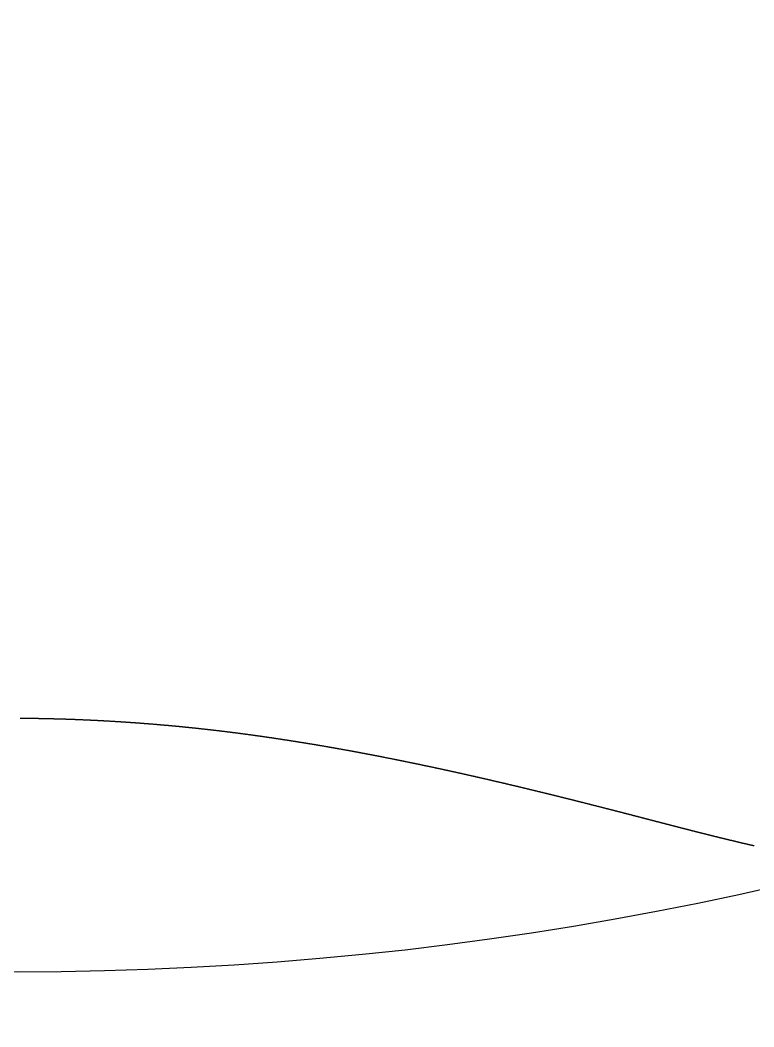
# Model space of a CAD drawing. Header units: millimetres. Extents: x 88 to 97873, y 32 to 55088.
# Drawn here: x 48504.722 to 48507.203, y 5102.381 to 5105.785 of the extents above; entities that cross this region are included whole.
import ezdxf

# ---------------------------------------------------------------- set-up
doc = ezdxf.new("R2010")
doc.units = ezdxf.units.MM
doc.header["$LTSCALE"] = 0.3

msp = doc.modelspace()

# ---------------------------------------------------------------- linework, layer by layer
msp.add_lwpolyline([(48504.722, 5103.4252), (48504.7234, 5103.4252), (48504.7248, 5103.4252), (48504.7262, 5103.4252), (48504.7277, 5103.4252), (48504.7291, 5103.4252), (48504.7305, 5103.4251), (48504.7319, 5103.4251), (48504.7333, 5103.4251), (48504.7347, 5103.4251), (48504.7361, 5103.4251), (48504.7375, 5103.4251), (48504.7389, 5103.4251), (48504.7403, 5103.4251), (48504.7417, 5103.425), (48504.7432, 5103.425), (48504.7446, 5103.425), (48504.746, 5103.425), (48504.7474, 5103.425), (48504.7488, 5103.425), (48504.7502, 5103.4249), (48504.7516, 5103.4249), (48504.753, 5103.4249), (48504.7544, 5103.4249), (48504.7558, 5103.4249), (48504.7572, 5103.4249), (48504.7586, 5103.4248), (48504.7601, 5103.4248), (48504.7615, 5103.4248), (48504.7629, 5103.4248), (48504.7643, 5103.4248), (48504.7657, 5103.4247), (48504.7671, 5103.4247), (48504.7685, 5103.4247), (48504.7699, 5103.4247), (48504.7713, 5103.4247), (48504.7727, 5103.4246), (48504.7741, 5103.4246), (48504.7756, 5103.4246), (48504.777, 5103.4246), (48504.7784, 5103.4245), (48504.7798, 5103.4245), (48504.7812, 5103.4245), (48504.7826, 5103.4245), (48504.784, 5103.4244), (48504.7854, 5103.4244), (48504.7868, 5103.4244), (48504.7882, 5103.4244), (48504.7896, 5103.4243), (48504.791, 5103.4243), (48504.7925, 5103.4243), (48504.7939, 5103.4243), (48504.7953, 5103.4242), (48504.7967, 5103.4242), (48504.7981, 5103.4242), (48504.7995, 5103.4242), (48504.8009, 5103.4241), (48504.8023, 5103.4241), (48504.8037, 5103.4241), (48504.8051, 5103.424), (48504.8065, 5103.424), (48504.808, 5103.424), (48504.8094, 5103.424), (48504.8108, 5103.4239), (48504.8122, 5103.4239), (48504.8136, 5103.4239), (48504.815, 5103.4238), (48504.8164, 5103.4238), (48504.8178, 5103.4238), (48504.8192, 5103.4237), (48504.8206, 5103.4237), (48504.822, 5103.4237), (48504.8234, 5103.4236), (48504.8249, 5103.4236), (48504.8263, 5103.4236), (48504.8277, 5103.4235), (48504.8291, 5103.4235), (48504.8305, 5103.4235), (48504.8319, 5103.4234), (48504.8333, 5103.4234), (48504.8347, 5103.4234), (48504.8361, 5103.4233), (48504.8375, 5103.4233), (48504.8389, 5103.4232), (48504.8404, 5103.4232), (48504.8418, 5103.4232), (48504.8432, 5103.4231), (48504.8446, 5103.4231), (48504.846, 5103.423), (48504.8474, 5103.423), (48504.8488, 5103.423), (48504.8502, 5103.4229), (48504.8516, 5103.4229), (48504.853, 5103.4228), (48504.8544, 5103.4228), (48504.8558, 5103.4228), (48504.8573, 5103.4227), (48504.8587, 5103.4227), (48504.8601, 5103.4226), (48504.8615, 5103.4226), (48504.8629, 5103.4226), (48504.8643, 5103.4225), (48504.8657, 5103.4225), (48504.8671, 5103.4224), (48504.8685, 5103.4224), (48504.8699, 5103.4223), (48504.8713, 5103.4223), (48504.8727, 5103.4222), (48504.8742, 5103.4222), (48504.8756, 5103.4222), (48504.877, 5103.4221), (48504.8784, 5103.4221), (48504.8798, 5103.422), (48504.8812, 5103.422), (48504.8826, 5103.4219), (48504.884, 5103.4219), (48504.8854, 5103.4218), (48504.8868, 5103.4218), (48504.8882, 5103.4217), (48504.8897, 5103.4217), (48504.8911, 5103.4216), (48504.8925, 5103.4216), (48504.8939, 5103.4215), (48504.8953, 5103.4215), (48504.8967, 5103.4214), (48504.8981, 5103.4214), (48504.8995, 5103.4213), (48504.9009, 5103.4213), (48504.9023, 5103.4212), (48504.9037, 5103.4212), (48504.9051, 5103.4211), (48504.9066, 5103.4211), (48504.908, 5103.421), (48504.9094, 5103.421), (48504.9108, 5103.4209), (48504.9122, 5103.4208), (48504.9136, 5103.4208), (48504.915, 5103.4207), (48504.9164, 5103.4207), (48504.9178, 5103.4206), (48504.9192, 5103.4206), (48504.9206, 5103.4205), (48504.9221, 5103.4205), (48504.9235, 5103.4204), (48504.9249, 5103.4203), (48504.9263, 5103.4203), (48504.9277, 5103.4202), (48504.9291, 5103.4202), (48504.9305, 5103.4201), (48504.9319, 5103.42), (48504.9333, 5103.42), (48504.9347, 5103.4199), (48504.9361, 5103.4199), (48504.9375, 5103.4198), (48504.939, 5103.4197), (48504.9404, 5103.4197), (48504.9418, 5103.4196), (48504.9432, 5103.4196), (48504.9446, 5103.4195), (48504.946, 5103.4194), (48504.9474, 5103.4194), (48504.9488, 5103.4193), (48504.9502, 5103.4192), (48504.9516, 5103.4192), (48504.953, 5103.4191), (48504.9545, 5103.4191), (48504.9559, 5103.419), (48504.9573, 5103.4189), (48504.9587, 5103.4189), (48504.9601, 5103.4188), (48504.9615, 5103.4187), (48504.9629, 5103.4187), (48504.9643, 5103.4186), (48504.9657, 5103.4185), (48504.9671, 5103.4185), (48504.9685, 5103.4184), (48504.9699, 5103.4183), (48504.9714, 5103.4183), (48504.9728, 5103.4182), (48504.9742, 5103.4181), (48504.9756, 5103.418), (48504.977, 5103.418), (48504.9784, 5103.4179), (48504.9798, 5103.4178), (48504.9812, 5103.4178), (48504.9826, 5103.4177), (48504.984, 5103.4176), (48504.9854, 5103.4176), (48504.9869, 5103.4175), (48504.9883, 5103.4174), (48504.9897, 5103.4173), (48504.9911, 5103.4173), (48504.9925, 5103.4172), (48504.9939, 5103.4171), (48504.9953, 5103.417), (48504.9967, 5103.417), (48504.9981, 5103.4169), (48504.9995, 5103.4168), (48505.0009, 5103.4167), (48505.0023, 5103.4167), (48505.0038, 5103.4166), (48505.0052, 5103.4165), (48505.0066, 5103.4164), (48505.008, 5103.4164), (48505.0094, 5103.4163), (48505.0108, 5103.4162), (48505.0122, 5103.4161), (48505.0136, 5103.416), (48505.015, 5103.416), (48505.0164, 5103.4159), (48505.0178, 5103.4158), (48505.0193, 5103.4157), (48505.0207, 5103.4157), (48505.0221, 5103.4156), (48505.0235, 5103.4155), (48505.0249, 5103.4154), (48505.0263, 5103.4153), (48505.0277, 5103.4152), (48505.0291, 5103.4152), (48505.0305, 5103.4151), (48505.0319, 5103.415), (48505.0333, 5103.4149), (48505.0347, 5103.4148), (48505.0362, 5103.4147), (48505.0376, 5103.4147), (48505.039, 5103.4146), (48505.0404, 5103.4145), (48505.0418, 5103.4144), (48505.0432, 5103.4143), (48505.0446, 5103.4142), (48505.046, 5103.4142), (48505.0474, 5103.4141), (48505.0488, 5103.414), (48505.0502, 5103.4139), (48505.0516, 5103.4138), (48505.0531, 5103.4137), (48505.0545, 5103.4136), (48505.0559, 5103.4135), (48505.0573, 5103.4135), (48505.0587, 5103.4134), (48505.0601, 5103.4133), (48505.0615, 5103.4132), (48505.0629, 5103.4131), (48505.0643, 5103.413), (48505.0657, 5103.4129), (48505.0671, 5103.4128), (48505.0686, 5103.4127), (48505.07, 5103.4126), (48505.0714, 5103.4125), (48505.0728, 5103.4125), (48505.0742, 5103.4124), (48505.0756, 5103.4123), (48505.077, 5103.4122), (48505.0784, 5103.4121), (48505.0798, 5103.412), (48505.0812, 5103.4119), (48505.0826, 5103.4118), (48505.084, 5103.4117), (48505.0855, 5103.4116), (48505.0869, 5103.4115), (48505.0883, 5103.4114), (48505.0897, 5103.4113), (48505.0911, 5103.4112), (48505.0925, 5103.4111), (48505.0939, 5103.411), (48505.0953, 5103.4109), (48505.0967, 5103.4108), (48505.0981, 5103.4107), (48505.0995, 5103.4106), (48505.101, 5103.4105), (48505.1024, 5103.4104), (48505.1038, 5103.4103), (48505.1052, 5103.4102), (48505.1066, 5103.4101), (48505.108, 5103.41), (48505.1094, 5103.4099), (48505.1108, 5103.4098), (48505.1122, 5103.4097), (48505.1136, 5103.4096), (48505.115, 5103.4095), (48505.1164, 5103.4094), (48505.1179, 5103.4093), (48505.1193, 5103.4092), (48505.1207, 5103.4091), (48505.1221, 5103.409), (48505.1235, 5103.4089), (48505.1249, 5103.4088), (48505.1263, 5103.4087), (48505.1277, 5103.4086), (48505.1291, 5103.4085), (48505.1305, 5103.4084), (48505.1319, 5103.4083), (48505.1334, 5103.4082), (48505.1348, 5103.4081), (48505.1362, 5103.408), (48505.1376, 5103.4079), (48505.139, 5103.4077), (48505.1404, 5103.4076), (48505.1418, 5103.4075), (48505.1432, 5103.4074), (48505.1446, 5103.4073), (48505.146, 5103.4072), (48505.1474, 5103.4071), (48505.1488, 5103.407), (48505.1503, 5103.4069), (48505.1517, 5103.4068), (48505.1531, 5103.4066), (48505.1545, 5103.4065), (48505.1559, 5103.4064), (48505.1573, 5103.4063), (48505.1587, 5103.4062), (48505.1601, 5103.4061), (48505.1615, 5103.406), (48505.1629, 5103.4059), (48505.1643, 5103.4057), (48505.1658, 5103.4056), (48505.1672, 5103.4055), (48505.1686, 5103.4054), (48505.17, 5103.4053), (48505.1714, 5103.4052), (48505.1728, 5103.4051), (48505.1742, 5103.4049), (48505.1756, 5103.4048), (48505.177, 5103.4047), (48505.1784, 5103.4046), (48505.1798, 5103.4045), (48505.1812, 5103.4044), (48505.1827, 5103.4042), (48505.1841, 5103.4041), (48505.1855, 5103.404), (48505.1869, 5103.4039), (48505.1883, 5103.4038), (48505.1897, 5103.4036), (48505.1911, 5103.4035), (48505.1925, 5103.4034), (48505.1939, 5103.4033), (48505.1953, 5103.4032), (48505.1967, 5103.403), (48505.1981, 5103.4029), (48505.1996, 5103.4028), (48505.201, 5103.4027), (48505.2024, 5103.4025), (48505.2038, 5103.4024), (48505.2052, 5103.4023), (48505.2066, 5103.4022), (48505.208, 5103.4021), (48505.2094, 5103.4019), (48505.2108, 5103.4018), (48505.2122, 5103.4017), (48505.2136, 5103.4016), (48505.2151, 5103.4014), (48505.2165, 5103.4013), (48505.2179, 5103.4012), (48505.2193, 5103.401), (48505.2207, 5103.4009), (48505.2221, 5103.4008), (48505.2235, 5103.4007), (48505.2249, 5103.4005), (48505.2263, 5103.4004), (48505.2277, 5103.4003), (48505.2291, 5103.4002), (48505.2305, 5103.4), (48505.232, 5103.3999), (48505.2334, 5103.3998), (48505.2348, 5103.3996), (48505.2362, 5103.3995), (48505.2376, 5103.3994), (48505.239, 5103.3992), (48505.2404, 5103.3991), (48505.2418, 5103.399), (48505.2432, 5103.3988), (48505.2446, 5103.3987), (48505.246, 5103.3986), (48505.2475, 5103.3984), (48505.2489, 5103.3983), (48505.2503, 5103.3982), (48505.2517, 5103.398), (48505.2531, 5103.3979), (48505.2545, 5103.3978), (48505.2559, 5103.3976), (48505.2573, 5103.3975), (48505.2587, 5103.3974), (48505.2601, 5103.3972), (48505.2615, 5103.3971), (48505.2629, 5103.397), (48505.2644, 5103.3968), (48505.2658, 5103.3967), (48505.2672, 5103.3965), (48505.2686, 5103.3964), (48505.27, 5103.3963), (48505.2714, 5103.3961), (48505.2728, 5103.396), (48505.2742, 5103.3958), (48505.2756, 5103.3957), (48505.277, 5103.3956), (48505.2784, 5103.3954), (48505.2799, 5103.3953), (48505.2813, 5103.3951), (48505.2827, 5103.395), (48505.2841, 5103.3949), (48505.2855, 5103.3947), (48505.2869, 5103.3946), (48505.2883, 5103.3944), (48505.2897, 5103.3943), (48505.2911, 5103.3941), (48505.2925, 5103.394), (48505.2939, 5103.3939), (48505.2953, 5103.3937), (48505.2968, 5103.3936), (48505.2982, 5103.3934), (48505.2996, 5103.3933), (48505.301, 5103.3931), (48505.3024, 5103.393), (48505.3038, 5103.3928), (48505.3052, 5103.3927), (48505.3066, 5103.3925), (48505.308, 5103.3924), (48505.3094, 5103.3922), (48505.3108, 5103.3921), (48505.3123, 5103.3919), (48505.3137, 5103.3918), (48505.3151, 5103.3916), (48505.3165, 5103.3915), (48505.3179, 5103.3913), (48505.3193, 5103.3912), (48505.3207, 5103.391), (48505.3221, 5103.3909), (48505.3235, 5103.3907), (48505.3249, 5103.3906), (48505.3263, 5103.3904), (48505.3277, 5103.3903), (48505.3292, 5103.3901), (48505.3306, 5103.39), (48505.332, 5103.3898), (48505.3334, 5103.3897), (48505.3348, 5103.3895), (48505.3362, 5103.3894), (48505.3376, 5103.3892), (48505.339, 5103.3891), (48505.3404, 5103.3889), (48505.3418, 5103.3887), (48505.3432, 5103.3886), (48505.3447, 5103.3884), (48505.3461, 5103.3883), (48505.3475, 5103.3881), (48505.3489, 5103.388), (48505.3503, 5103.3878), (48505.3517, 5103.3876), (48505.3531, 5103.3875), (48505.3545, 5103.3873), (48505.3559, 5103.3872), (48505.3573, 5103.387), (48505.3587, 5103.3869), (48505.3601, 5103.3867), (48505.3616, 5103.3865), (48505.363, 5103.3864), (48505.3644, 5103.3862), (48505.3658, 5103.3861), (48505.3672, 5103.3859), (48505.3686, 5103.3857), (48505.37, 5103.3856), (48505.3714, 5103.3854), (48505.3728, 5103.3852), (48505.3742, 5103.3851), (48505.3756, 5103.3849), (48505.377, 5103.3848), (48505.3785, 5103.3846), (48505.3799, 5103.3844), (48505.3813, 5103.3843), (48505.3827, 5103.3841), (48505.3841, 5103.3839), (48505.3855, 5103.3838), (48505.3869, 5103.3836), (48505.3883, 5103.3834), (48505.3897, 5103.3833), (48505.3911, 5103.3831), (48505.3925, 5103.3829), (48505.394, 5103.3828), (48505.3954, 5103.3826), (48505.3968, 5103.3824), (48505.3982, 5103.3823), (48505.3996, 5103.3821), (48505.401, 5103.3819), (48505.4024, 5103.3817), (48505.4038, 5103.3816), (48505.4052, 5103.3814), (48505.4066, 5103.3812), (48505.408, 5103.3811), (48505.4094, 5103.3809), (48505.4109, 5103.3807), (48505.4123, 5103.3805), (48505.4137, 5103.3804), (48505.4151, 5103.3802), (48505.4165, 5103.38), (48505.4179, 5103.3799), (48505.4193, 5103.3797), (48505.4207, 5103.3795), (48505.4221, 5103.3793), (48505.4235, 5103.3792), (48505.4249, 5103.379), (48505.4264, 5103.3788), (48505.4278, 5103.3786), (48505.4292, 5103.3785), (48505.4306, 5103.3783), (48505.432, 5103.3781), (48505.4334, 5103.3779), (48505.4348, 5103.3777), (48505.4362, 5103.3776), (48505.4376, 5103.3774), (48505.439, 5103.3772), (48505.4404, 5103.377), (48505.4418, 5103.3769), (48505.4433, 5103.3767), (48505.4447, 5103.3765), (48505.4461, 5103.3763), (48505.4475, 5103.3761), (48505.4489, 5103.376), (48505.4503, 5103.3758), (48505.4517, 5103.3756), (48505.4531, 5103.3754), (48505.4545, 5103.3752), (48505.4559, 5103.3751), (48505.4573, 5103.3749), (48505.4587, 5103.3747), (48505.4602, 5103.3745), (48505.4616, 5103.3743), (48505.463, 5103.3741), (48505.4644, 5103.374), (48505.4658, 5103.3738), (48505.4672, 5103.3736), (48505.4686, 5103.3734), (48505.47, 5103.3732), (48505.4714, 5103.373), (48505.4728, 5103.3728), (48505.4742, 5103.3727), (48505.4756, 5103.3725), (48505.4771, 5103.3723), (48505.4785, 5103.3721), (48505.4799, 5103.3719), (48505.4813, 5103.3717), (48505.4827, 5103.3715), (48505.4841, 5103.3713), (48505.4855, 5103.3712), (48505.4869, 5103.371), (48505.4883, 5103.3708), (48505.4897, 5103.3706), (48505.4911, 5103.3704), (48505.4925, 5103.3702), (48505.4939, 5103.37), (48505.4954, 5103.3698), (48505.4968, 5103.3696), (48505.4982, 5103.3694), (48505.4996, 5103.3693), (48505.501, 5103.3691), (48505.5024, 5103.3689), (48505.5038, 5103.3687), (48505.5052, 5103.3685), (48505.5066, 5103.3683), (48505.508, 5103.3681), (48505.5094, 5103.3679), (48505.5108, 5103.3677), (48505.5122, 5103.3675), (48505.5137, 5103.3673), (48505.5151, 5103.3671), (48505.5165, 5103.3669), (48505.5179, 5103.3667), (48505.5193, 5103.3665), (48505.5207, 5103.3663), (48505.5221, 5103.3661), (48505.5235, 5103.3659), (48505.5249, 5103.3658), (48505.5263, 5103.3656), (48505.5277, 5103.3654), (48505.5291, 5103.3652), (48505.5305, 5103.365), (48505.532, 5103.3648), (48505.5334, 5103.3646), (48505.5348, 5103.3644), (48505.5362, 5103.3642), (48505.5376, 5103.364), (48505.539, 5103.3638), (48505.5404, 5103.3636), (48505.5418, 5103.3634), (48505.5432, 5103.3632), (48505.5446, 5103.363), (48505.546, 5103.3628), (48505.5474, 5103.3626), (48505.5488, 5103.3624), (48505.5502, 5103.3622), (48505.5516, 5103.362), (48505.5531, 5103.3617), (48505.5545, 5103.3615), (48505.5559, 5103.3613), (48505.5573, 5103.3611), (48505.5587, 5103.3609), (48505.5601, 5103.3607), (48505.5615, 5103.3605), (48505.5629, 5103.3603), (48505.5643, 5103.3601), (48505.5657, 5103.3599), (48505.5671, 5103.3597), (48505.5685, 5103.3595), (48505.5699, 5103.3593), (48505.5713, 5103.3591), (48505.5727, 5103.3589), (48505.5742, 5103.3587), (48505.5756, 5103.3585), (48505.577, 5103.3583), (48505.5784, 5103.358), (48505.5798, 5103.3578), (48505.5812, 5103.3576), (48505.5826, 5103.3574), (48505.584, 5103.3572), (48505.5854, 5103.357), (48505.5868, 5103.3568), (48505.5882, 5103.3566), (48505.5896, 5103.3564), (48505.591, 5103.3562), (48505.5924, 5103.356), (48505.5938, 5103.3557), (48505.5952, 5103.3555), (48505.5966, 5103.3553), (48505.5981, 5103.3551), (48505.5995, 5103.3549), (48505.6009, 5103.3547), (48505.6023, 5103.3545), (48505.6037, 5103.3543), (48505.6051, 5103.354), (48505.6065, 5103.3538), (48505.6079, 5103.3536), (48505.6093, 5103.3534), (48505.6107, 5103.3532), (48505.6121, 5103.353), (48505.6135, 5103.3528), (48505.6149, 5103.3525), (48505.6163, 5103.3523), (48505.6177, 5103.3521), (48505.6191, 5103.3519), (48505.6205, 5103.3517), (48505.6219, 5103.3515), (48505.6233, 5103.3512), (48505.6248, 5103.351), (48505.6262, 5103.3508), (48505.6276, 5103.3506), (48505.629, 5103.3504), (48505.6304, 5103.3501), (48505.6318, 5103.3499), (48505.6332, 5103.3497), (48505.6346, 5103.3495), (48505.636, 5103.3493), (48505.6374, 5103.3491), (48505.6388, 5103.3488), (48505.6402, 5103.3486), (48505.6416, 5103.3484), (48505.643, 5103.3482), (48505.6444, 5103.3479), (48505.6458, 5103.3477), (48505.6472, 5103.3475), (48505.6486, 5103.3473), (48505.65, 5103.3471), (48505.6514, 5103.3468), (48505.6528, 5103.3466), (48505.6542, 5103.3464), (48505.6556, 5103.3462), (48505.657, 5103.3459), (48505.6585, 5103.3457), (48505.6599, 5103.3455), (48505.6613, 5103.3453), (48505.6627, 5103.3451), (48505.6641, 5103.3448), (48505.6655, 5103.3446), (48505.6669, 5103.3444), (48505.6683, 5103.3441), (48505.6697, 5103.3439), (48505.6711, 5103.3437), (48505.6725, 5103.3435), (48505.6739, 5103.3432), (48505.6753, 5103.343), (48505.6767, 5103.3428), (48505.6781, 5103.3426), (48505.6795, 5103.3423), (48505.6809, 5103.3421), (48505.6823, 5103.3419), (48505.6837, 5103.3416), (48505.6851, 5103.3414), (48505.6865, 5103.3412), (48505.6879, 5103.341), (48505.6893, 5103.3407), (48505.6907, 5103.3405), (48505.6921, 5103.3403), (48505.6935, 5103.34), (48505.6949, 5103.3398), (48505.6963, 5103.3396), (48505.6977, 5103.3393), (48505.6991, 5103.3391), (48505.7005, 5103.3389), (48505.7019, 5103.3387), (48505.7033, 5103.3384), (48505.7047, 5103.3382), (48505.7061, 5103.338), (48505.7075, 5103.3377), (48505.7089, 5103.3375), (48505.7103, 5103.3373), (48505.7117, 5103.337), (48505.7131, 5103.3368), (48505.7145, 5103.3366), (48505.7159, 5103.3363), (48505.7174, 5103.3361), (48505.7188, 5103.3359), (48505.7202, 5103.3356), (48505.7216, 5103.3354), (48505.723, 5103.3351), (48505.7244, 5103.3349), (48505.7258, 5103.3347), (48505.7272, 5103.3344), (48505.7286, 5103.3342), (48505.73, 5103.334), (48505.7314, 5103.3337), (48505.7328, 5103.3335), (48505.7342, 5103.3333), (48505.7356, 5103.333), (48505.737, 5103.3328), (48505.7384, 5103.3325), (48505.7398, 5103.3323), (48505.7412, 5103.3321), (48505.7426, 5103.3318), (48505.744, 5103.3316), (48505.7454, 5103.3313), (48505.7468, 5103.3311), (48505.7482, 5103.3309), (48505.7496, 5103.3306), (48505.751, 5103.3304), (48505.7524, 5103.3301), (48505.7538, 5103.3299), (48505.7552, 5103.3297), (48505.7566, 5103.3294), (48505.758, 5103.3292), (48505.7594, 5103.3289), (48505.7608, 5103.3287), (48505.7622, 5103.3284), (48505.7636, 5103.3282), (48505.765, 5103.328), (48505.7663, 5103.3277), (48505.7677, 5103.3275), (48505.7691, 5103.3272), (48505.7705, 5103.327), (48505.7719, 5103.3267), (48505.7733, 5103.3265), (48505.7747, 5103.3263), (48505.7761, 5103.326), (48505.7775, 5103.3258), (48505.7789, 5103.3255), (48505.7803, 5103.3253), (48505.7817, 5103.325), (48505.7831, 5103.3248), (48505.7845, 5103.3245), (48505.7859, 5103.3243), (48505.7873, 5103.324), (48505.7887, 5103.3238), (48505.7901, 5103.3235), (48505.7915, 5103.3233), (48505.7929, 5103.323), (48505.7943, 5103.3228), (48505.7957, 5103.3226), (48505.7971, 5103.3223), (48505.7985, 5103.3221), (48505.7999, 5103.3218), (48505.8013, 5103.3216), (48505.8027, 5103.3213), (48505.8041, 5103.3211), (48505.8055, 5103.3208), (48505.8069, 5103.3206), (48505.8083, 5103.3203), (48505.8097, 5103.3201), (48505.8111, 5103.3198), (48505.8125, 5103.3196), (48505.8139, 5103.3193), (48505.8153, 5103.3191), (48505.8167, 5103.3188), (48505.8181, 5103.3185), (48505.8194, 5103.3183), (48505.8208, 5103.318), (48505.8222, 5103.3178), (48505.8236, 5103.3175), (48505.825, 5103.3173), (48505.8264, 5103.317), (48505.8278, 5103.3168), (48505.8292, 5103.3165), (48505.8306, 5103.3163), (48505.832, 5103.316), (48505.8334, 5103.3158), (48505.8348, 5103.3155), (48505.8362, 5103.3153), (48505.8376, 5103.315), (48505.839, 5103.3147), (48505.8404, 5103.3145), (48505.8418, 5103.3142), (48505.8432, 5103.314), (48505.8446, 5103.3137), (48505.846, 5103.3135), (48505.8473, 5103.3132), (48505.8487, 5103.3129), (48505.8501, 5103.3127), (48505.8515, 5103.3124), (48505.8529, 5103.3122), (48505.8543, 5103.3119), (48505.8557, 5103.3117), (48505.8571, 5103.3114), (48505.8585, 5103.3111), (48505.8599, 5103.3109), (48505.8613, 5103.3106), (48505.8627, 5103.3104), (48505.8641, 5103.3101), (48505.8655, 5103.3098), (48505.8669, 5103.3096), (48505.8682, 5103.3093), (48505.8696, 5103.3091), (48505.871, 5103.3088), (48505.8724, 5103.3085), (48505.8738, 5103.3083), (48505.8752, 5103.308), (48505.8766, 5103.3078), (48505.878, 5103.3075), (48505.8794, 5103.3072), (48505.8808, 5103.307), (48505.8822, 5103.3067), (48505.8836, 5103.3065), (48505.885, 5103.3062), (48505.8863, 5103.3059), (48505.8877, 5103.3057), (48505.8891, 5103.3054), (48505.8905, 5103.3051), (48505.8919, 5103.3049), (48505.8933, 5103.3046), (48505.8947, 5103.3043), (48505.8961, 5103.3041), (48505.8975, 5103.3038), (48505.8989, 5103.3036), (48505.9003, 5103.3033), (48505.9016, 5103.303), (48505.903, 5103.3028), (48505.9044, 5103.3025), (48505.9058, 5103.3022), (48505.9072, 5103.302), (48505.9086, 5103.3017), (48505.91, 5103.3014), (48505.9114, 5103.3012), (48505.9128, 5103.3009), (48505.9142, 5103.3006), (48505.9155, 5103.3004), (48505.9169, 5103.3001), (48505.9183, 5103.2998), (48505.9197, 5103.2996), (48505.9211, 5103.2993), (48505.9225, 5103.299), (48505.9239, 5103.2988), (48505.9253, 5103.2985), (48505.9267, 5103.2982), (48505.928, 5103.298), (48505.9294, 5103.2977), (48505.9308, 5103.2974), (48505.9322, 5103.2971), (48505.9336, 5103.2969), (48505.935, 5103.2966), (48505.9364, 5103.2963), (48505.9378, 5103.2961), (48505.9391, 5103.2958), (48505.9405, 5103.2955), (48505.9419, 5103.2952), (48505.9433, 5103.295), (48505.9447, 5103.2947), (48505.9461, 5103.2944), (48505.9475, 5103.2942), (48505.9489, 5103.2939), (48505.9502, 5103.2936), (48505.9516, 5103.2933), (48505.953, 5103.2931), (48505.9544, 5103.2928), (48505.9558, 5103.2925), (48505.9572, 5103.2923), (48505.9586, 5103.292), (48505.9599, 5103.2917), (48505.9613, 5103.2914), (48505.9627, 5103.2912), (48505.9641, 5103.2909), (48505.9655, 5103.2906), (48505.9669, 5103.2903), (48505.9683, 5103.2901), (48505.9696, 5103.2898), (48505.971, 5103.2895), (48505.9724, 5103.2892), (48505.9738, 5103.289), (48505.9752, 5103.2887), (48505.9766, 5103.2884), (48505.978, 5103.2881), (48505.9793, 5103.2879), (48505.9807, 5103.2876), (48505.9821, 5103.2873), (48505.9835, 5103.287), (48505.9849, 5103.2868), (48505.9863, 5103.2865), (48505.9876, 5103.2862), (48505.989, 5103.2859), (48505.9904, 5103.2856), (48505.9918, 5103.2854), (48505.9932, 5103.2851), (48505.9946, 5103.2848), (48505.9959, 5103.2845), (48505.9973, 5103.2843), (48505.9987, 5103.284), (48506.0001, 5103.2837), (48506.0015, 5103.2834), (48506.0029, 5103.2831), (48506.0042, 5103.2829), (48506.0056, 5103.2826), (48506.007, 5103.2823), (48506.0084, 5103.282), (48506.0098, 5103.2817), (48506.0112, 5103.2815), (48506.0125, 5103.2812), (48506.0139, 5103.2809), (48506.0153, 5103.2806), (48506.0167, 5103.2803), (48506.0181, 5103.2801), (48506.0194, 5103.2798), (48506.0208, 5103.2795), (48506.0222, 5103.2792), (48506.0236, 5103.2789), (48506.025, 5103.2786), (48506.0263, 5103.2784), (48506.0277, 5103.2781), (48506.0291, 5103.2778), (48506.0305, 5103.2775), (48506.0319, 5103.2772), (48506.0332, 5103.2769), (48506.0346, 5103.2767), (48506.036, 5103.2764), (48506.0374, 5103.2761), (48506.0388, 5103.2758), (48506.0401, 5103.2755), (48506.0415, 5103.2752), (48506.0429, 5103.275), (48506.0443, 5103.2747), (48506.0457, 5103.2744), (48506.047, 5103.2741), (48506.0484, 5103.2738), (48506.0498, 5103.2735), (48506.0512, 5103.2733), (48506.0526, 5103.273), (48506.0539, 5103.2727), (48506.0553, 5103.2724), (48506.0567, 5103.2721), (48506.0581, 5103.2718), (48506.0594, 5103.2715), (48506.0608, 5103.2712), (48506.0622, 5103.271), (48506.0636, 5103.2707), (48506.0649, 5103.2704), (48506.0663, 5103.2701), (48506.0677, 5103.2698), (48506.0691, 5103.2695), (48506.0705, 5103.2692), (48506.0718, 5103.2689), (48506.0732, 5103.2687), (48506.0746, 5103.2684), (48506.076, 5103.2681), (48506.0773, 5103.2678), (48506.0787, 5103.2675), (48506.0801, 5103.2672), (48506.0815, 5103.2669), (48506.0828, 5103.2666), (48506.0842, 5103.2663), (48506.0856, 5103.2661), (48506.087, 5103.2658), (48506.0883, 5103.2655), (48506.0897, 5103.2652), (48506.0911, 5103.2649), (48506.0925, 5103.2646), (48506.0938, 5103.2643), (48506.0952, 5103.264), (48506.0966, 5103.2637), (48506.098, 5103.2634), (48506.0993, 5103.2632), (48506.1007, 5103.2629), (48506.1021, 5103.2626), (48506.1034, 5103.2623), (48506.1048, 5103.262), (48506.1062, 5103.2617), (48506.1076, 5103.2614), (48506.1089, 5103.2611), (48506.1103, 5103.2608), (48506.1117, 5103.2605), (48506.1131, 5103.2602), (48506.1144, 5103.2599), (48506.1158, 5103.2596), (48506.1172, 5103.2594), (48506.1185, 5103.2591), (48506.1199, 5103.2588), (48506.1213, 5103.2585), (48506.1227, 5103.2582), (48506.124, 5103.2579), (48506.1254, 5103.2576), (48506.1268, 5103.2573), (48506.1281, 5103.257), (48506.1295, 5103.2567), (48506.1309, 5103.2564), (48506.1323, 5103.2561), (48506.1336, 5103.2558), (48506.135, 5103.2555), (48506.1364, 5103.2552), (48506.1377, 5103.2549), (48506.1391, 5103.2546), (48506.1405, 5103.2543), (48506.1418, 5103.254), (48506.1432, 5103.2538), (48506.1446, 5103.2535), (48506.1459, 5103.2532), (48506.1473, 5103.2529), (48506.1487, 5103.2526), (48506.1501, 5103.2523), (48506.1514, 5103.252), (48506.1528, 5103.2517), (48506.1542, 5103.2514), (48506.1555, 5103.2511), (48506.1569, 5103.2508), (48506.1583, 5103.2505), (48506.1596, 5103.2502), (48506.161, 5103.2499), (48506.1624, 5103.2496), (48506.1637, 5103.2493), (48506.1651, 5103.249), (48506.1665, 5103.2487), (48506.1678, 5103.2484), (48506.1692, 5103.2481), (48506.1706, 5103.2478), (48506.1719, 5103.2475), (48506.1733, 5103.2472), (48506.1747, 5103.2469), (48506.176, 5103.2466), (48506.1774, 5103.2463), (48506.1788, 5103.246), (48506.1801, 5103.2457), (48506.1815, 5103.2454), (48506.1828, 5103.2451), (48506.1842, 5103.2448), (48506.1856, 5103.2445), (48506.1869, 5103.2442), (48506.1883, 5103.2439), (48506.1897, 5103.2436), (48506.191, 5103.2433), (48506.1924, 5103.243), (48506.1938, 5103.2427), (48506.1951, 5103.2424), (48506.1965, 5103.2421), (48506.1979, 5103.2418), (48506.1992, 5103.2415), (48506.2006, 5103.2412), (48506.2019, 5103.2409), (48506.2033, 5103.2406), (48506.2047, 5103.2403), (48506.206, 5103.24), (48506.2074, 5103.2397), (48506.2087, 5103.2394), (48506.2101, 5103.2391), (48506.2115, 5103.2388), (48506.2128, 5103.2385), (48506.2142, 5103.2382), (48506.2156, 5103.2378), (48506.2169, 5103.2375), (48506.2183, 5103.2372), (48506.2196, 5103.2369), (48506.221, 5103.2366), (48506.2224, 5103.2363), (48506.2237, 5103.236), (48506.2251, 5103.2357), (48506.2264, 5103.2354), (48506.2278, 5103.2351), (48506.2292, 5103.2348), (48506.2305, 5103.2345), (48506.2319, 5103.2342), (48506.2332, 5103.2339), (48506.2346, 5103.2336), (48506.236, 5103.2333), (48506.2373, 5103.233), (48506.2387, 5103.2327), (48506.24, 5103.2324), (48506.2414, 5103.2321), (48506.2427, 5103.2318), (48506.2441, 5103.2314), (48506.2455, 5103.2311), (48506.2468, 5103.2308), (48506.2482, 5103.2305), (48506.2495, 5103.2302), (48506.2509, 5103.2299), (48506.2522, 5103.2296), (48506.2536, 5103.2293), (48506.255, 5103.229), (48506.2563, 5103.2287), (48506.2577, 5103.2284), (48506.259, 5103.2281), (48506.2604, 5103.2278), (48506.2617, 5103.2275), (48506.2631, 5103.2271), (48506.2644, 5103.2268), (48506.2658, 5103.2265), (48506.2672, 5103.2262), (48506.2685, 5103.2259), (48506.2699, 5103.2256), (48506.2712, 5103.2253), (48506.2726, 5103.225), (48506.2739, 5103.2247), (48506.2753, 5103.2244), (48506.2766, 5103.2241), (48506.278, 5103.2237), (48506.2793, 5103.2234), (48506.2807, 5103.2231), (48506.282, 5103.2228), (48506.2834, 5103.2225), (48506.2847, 5103.2222), (48506.2861, 5103.2219), (48506.2875, 5103.2216), (48506.2888, 5103.2213), (48506.2902, 5103.221), (48506.2915, 5103.2206), (48506.2929, 5103.2203), (48506.2942, 5103.22), (48506.2956, 5103.2197), (48506.2969, 5103.2194), (48506.2983, 5103.2191), (48506.2996, 5103.2188), (48506.301, 5103.2185), (48506.3023, 5103.2182), (48506.3037, 5103.2179), (48506.305, 5103.2175), (48506.3064, 5103.2172), (48506.3077, 5103.2169), (48506.3091, 5103.2166), (48506.3104, 5103.2163), (48506.3118, 5103.216), (48506.3131, 5103.2157), (48506.3145, 5103.2154), (48506.3158, 5103.215), (48506.3172, 5103.2147), (48506.3185, 5103.2144), (48506.3198, 5103.2141), (48506.3212, 5103.2138), (48506.3225, 5103.2135), (48506.3239, 5103.2132), (48506.3252, 5103.2129), (48506.3266, 5103.2125), (48506.3279, 5103.2122), (48506.3293, 5103.2119), (48506.3306, 5103.2116), (48506.332, 5103.2113), (48506.3333, 5103.211), (48506.3347, 5103.2107), (48506.336, 5103.2103), (48506.3374, 5103.21), (48506.3387, 5103.2097), (48506.34, 5103.2094), (48506.3414, 5103.2091), (48506.3427, 5103.2088), (48506.3441, 5103.2085), (48506.3454, 5103.2081), (48506.3468, 5103.2078), (48506.3481, 5103.2075), (48506.3495, 5103.2072), (48506.3508, 5103.2069), (48506.3521, 5103.2066), (48506.3535, 5103.2063), (48506.3548, 5103.2059), (48506.3562, 5103.2056), (48506.3575, 5103.2053), (48506.3589, 5103.205), (48506.3602, 5103.2047), (48506.3615, 5103.2044), (48506.3629, 5103.204), (48506.3642, 5103.2037), (48506.3656, 5103.2034), (48506.3669, 5103.2031), (48506.3682, 5103.2028), (48506.3696, 5103.2025), (48506.3709, 5103.2021), (48506.3723, 5103.2018), (48506.3736, 5103.2015), (48506.375, 5103.2012), (48506.3763, 5103.2009), (48506.3776, 5103.2006), (48506.379, 5103.2002), (48506.3803, 5103.1999), (48506.3817, 5103.1996), (48506.383, 5103.1993), (48506.3843, 5103.199), (48506.3857, 5103.1987), (48506.387, 5103.1983), (48506.3883, 5103.198), (48506.3897, 5103.1977), (48506.391, 5103.1974), (48506.3924, 5103.1971), (48506.3937, 5103.1968), (48506.395, 5103.1964), (48506.3964, 5103.1961), (48506.3977, 5103.1958), (48506.399, 5103.1955), (48506.4004, 5103.1952), (48506.4017, 5103.1948), (48506.4031, 5103.1945), (48506.4044, 5103.1942), (48506.4057, 5103.1939), (48506.4071, 5103.1936), (48506.4084, 5103.1933), (48506.4097, 5103.1929), (48506.4111, 5103.1926), (48506.4124, 5103.1923), (48506.4137, 5103.192), (48506.4151, 5103.1917), (48506.4164, 5103.1913), (48506.4177, 5103.191), (48506.4191, 5103.1907), (48506.4204, 5103.1904), (48506.4217, 5103.1901), (48506.4231, 5103.1897), (48506.4244, 5103.1894), (48506.4257, 5103.1891), (48506.4271, 5103.1888), (48506.4284, 5103.1885), (48506.4297, 5103.1881), (48506.4311, 5103.1878), (48506.4324, 5103.1875), (48506.4337, 5103.1872), (48506.4351, 5103.1869), (48506.4364, 5103.1865), (48506.4377, 5103.1862), (48506.4391, 5103.1859), (48506.4404, 5103.1856), (48506.4417, 5103.1853), (48506.443, 5103.1849), (48506.4444, 5103.1846), (48506.4457, 5103.1843), (48506.447, 5103.184), (48506.4484, 5103.1837), (48506.4497, 5103.1833), (48506.451, 5103.183), (48506.4523, 5103.1827), (48506.4537, 5103.1824), (48506.455, 5103.182), (48506.4563, 5103.1817), (48506.4577, 5103.1814), (48506.459, 5103.1811), (48506.4603, 5103.1808), (48506.4616, 5103.1804), (48506.463, 5103.1801), (48506.4643, 5103.1798), (48506.4656, 5103.1795), (48506.467, 5103.1791), (48506.4683, 5103.1788), (48506.4696, 5103.1785), (48506.4709, 5103.1782), (48506.4723, 5103.1779), (48506.4736, 5103.1775), (48506.4749, 5103.1772), (48506.4762, 5103.1769), (48506.4776, 5103.1766), (48506.4789, 5103.1762), (48506.4802, 5103.1759), (48506.4815, 5103.1756), (48506.4829, 5103.1753), (48506.4842, 5103.175), (48506.4855, 5103.1746), (48506.4868, 5103.1743), (48506.4881, 5103.174), (48506.4895, 5103.1737), (48506.4908, 5103.1733), (48506.4921, 5103.173), (48506.4934, 5103.1727), (48506.4948, 5103.1724), (48506.4961, 5103.172), (48506.4974, 5103.1717), (48506.4987, 5103.1714), (48506.5, 5103.1711), (48506.5014, 5103.1707), (48506.5027, 5103.1704), (48506.504, 5103.1701), (48506.5053, 5103.1698), (48506.5066, 5103.1695), (48506.508, 5103.1691), (48506.5093, 5103.1688), (48506.5106, 5103.1685), (48506.5119, 5103.1682), (48506.5132, 5103.1678), (48506.5146, 5103.1675), (48506.5159, 5103.1672), (48506.5172, 5103.1669), (48506.5185, 5103.1665), (48506.5198, 5103.1662), (48506.5211, 5103.1659), (48506.5225, 5103.1656), (48506.5238, 5103.1652), (48506.5251, 5103.1649), (48506.5264, 5103.1646), (48506.5277, 5103.1643), (48506.529, 5103.1639), (48506.5304, 5103.1636), (48506.5317, 5103.1633), (48506.533, 5103.163), (48506.5343, 5103.1626), (48506.5356, 5103.1623), (48506.5369, 5103.162), (48506.5383, 5103.1617), (48506.5396, 5103.1613), (48506.5409, 5103.161), (48506.5422, 5103.1607), (48506.5435, 5103.1604), (48506.5448, 5103.16), (48506.5461, 5103.1597), (48506.5475, 5103.1594), (48506.5488, 5103.1591), (48506.5501, 5103.1587), (48506.5514, 5103.1584), (48506.5527, 5103.1581), (48506.554, 5103.1577), (48506.5553, 5103.1574), (48506.5566, 5103.1571), (48506.5579, 5103.1568), (48506.5593, 5103.1564), (48506.5606, 5103.1561), (48506.5619, 5103.1558), (48506.5632, 5103.1555), (48506.5645, 5103.1551), (48506.5658, 5103.1548), (48506.5671, 5103.1545), (48506.5684, 5103.1542), (48506.5697, 5103.1538), (48506.571, 5103.1535), (48506.5724, 5103.1532), (48506.5737, 5103.1529), (48506.575, 5103.1525), (48506.5763, 5103.1522), (48506.5776, 5103.1519), (48506.5789, 5103.1515), (48506.5802, 5103.1512), (48506.5815, 5103.1509), (48506.5828, 5103.1506), (48506.5841, 5103.1502), (48506.5854, 5103.1499), (48506.5867, 5103.1496), (48506.588, 5103.1493), (48506.5893, 5103.1489), (48506.5907, 5103.1486), (48506.592, 5103.1483), (48506.5933, 5103.148), (48506.5946, 5103.1476), (48506.5959, 5103.1473), (48506.5972, 5103.147), (48506.5985, 5103.1466), (48506.5998, 5103.1463), (48506.6011, 5103.146), (48506.6024, 5103.1457), (48506.6037, 5103.1453), (48506.605, 5103.145), (48506.6063, 5103.1447), (48506.6076, 5103.1443), (48506.6089, 5103.144), (48506.6102, 5103.1437), (48506.6115, 5103.1434), (48506.6128, 5103.143), (48506.6141, 5103.1427), (48506.6154, 5103.1424), (48506.6167, 5103.1421), (48506.618, 5103.1417), (48506.6193, 5103.1414), (48506.6206, 5103.1411), (48506.6219, 5103.1407), (48506.6232, 5103.1404), (48506.6245, 5103.1401), (48506.6258, 5103.1398), (48506.6271, 5103.1394), (48506.6284, 5103.1391), (48506.6297, 5103.1388), (48506.631, 5103.1384), (48506.6323, 5103.1381), (48506.6336, 5103.1378), (48506.6349, 5103.1375), (48506.6362, 5103.1371), (48506.6375, 5103.1368), (48506.6388, 5103.1365), (48506.6401, 5103.1362), (48506.6414, 5103.1358), (48506.6427, 5103.1355), (48506.644, 5103.1352), (48506.6453, 5103.1348), (48506.6466, 5103.1345), (48506.6479, 5103.1342), (48506.6492, 5103.1339), (48506.6504, 5103.1335), (48506.6517, 5103.1332), (48506.653, 5103.1329), (48506.6543, 5103.1325), (48506.6556, 5103.1322), (48506.6569, 5103.1319), (48506.6582, 5103.1316), (48506.6595, 5103.1312), (48506.6608, 5103.1309), (48506.6621, 5103.1306), (48506.6634, 5103.1302), (48506.6647, 5103.1299), (48506.666, 5103.1296), (48506.6672, 5103.1293), (48506.6685, 5103.1289), (48506.6698, 5103.1286), (48506.6711, 5103.1283), (48506.6724, 5103.1279), (48506.6737, 5103.1276), (48506.675, 5103.1273), (48506.6763, 5103.127), (48506.6776, 5103.1266), (48506.6789, 5103.1263), (48506.6801, 5103.126), (48506.6814, 5103.1256), (48506.6827, 5103.1253), (48506.684, 5103.125), (48506.6853, 5103.1247), (48506.6866, 5103.1243), (48506.6879, 5103.124), (48506.6892, 5103.1237), (48506.6904, 5103.1233), (48506.6917, 5103.123), (48506.693, 5103.1227), (48506.6943, 5103.1223), (48506.6956, 5103.122), (48506.6969, 5103.1217), (48506.6982, 5103.1214), (48506.6994, 5103.121), (48506.7007, 5103.1207), (48506.702, 5103.1204), (48506.7033, 5103.12), (48506.7046, 5103.1197), (48506.7059, 5103.1194), (48506.7071, 5103.1191), (48506.7084, 5103.1187), (48506.7097, 5103.1184), (48506.711, 5103.1181), (48506.7123, 5103.1177), (48506.7136, 5103.1174), (48506.7148, 5103.1171), (48506.7161, 5103.1168), (48506.7174, 5103.1164), (48506.7187, 5103.1161), (48506.72, 5103.1158), (48506.7212, 5103.1154), (48506.7225, 5103.1151), (48506.7238, 5103.1148), (48506.7251, 5103.1145), (48506.7264, 5103.1141), (48506.7276, 5103.1138), (48506.7289, 5103.1135), (48506.7302, 5103.1131), (48506.7315, 5103.1128), (48506.7328, 5103.1125), (48506.734, 5103.1121), (48506.7353, 5103.1118), (48506.7366, 5103.1115), (48506.7379, 5103.1112), (48506.7391, 5103.1108), (48506.7404, 5103.1105), (48506.7417, 5103.1102), (48506.743, 5103.1098), (48506.7442, 5103.1095), (48506.7455, 5103.1092), (48506.7468, 5103.1089), (48506.7481, 5103.1085), (48506.7493, 5103.1082), (48506.7506, 5103.1079), (48506.7519, 5103.1075), (48506.7532, 5103.1072), (48506.7544, 5103.1069), (48506.7557, 5103.1066), (48506.757, 5103.1062), (48506.7583, 5103.1059), (48506.7595, 5103.1056), (48506.7608, 5103.1052), (48506.7621, 5103.1049), (48506.7633, 5103.1046), (48506.7646, 5103.1043), (48506.7659, 5103.1039), (48506.7672, 5103.1036), (48506.7684, 5103.1033), (48506.7697, 5103.1029), (48506.771, 5103.1026), (48506.7722, 5103.1023), (48506.7735, 5103.102), (48506.7748, 5103.1016), (48506.776, 5103.1013), (48506.7773, 5103.101), (48506.7786, 5103.1006), (48506.7799, 5103.1003), (48506.7811, 5103.1), (48506.7824, 5103.0997), (48506.7837, 5103.0993), (48506.7849, 5103.099), (48506.7862, 5103.0987), (48506.7875, 5103.0983), (48506.7887, 5103.098), (48506.79, 5103.0977), (48506.7913, 5103.0974), (48506.7925, 5103.097), (48506.7938, 5103.0967), (48506.795, 5103.0964), (48506.7963, 5103.096), (48506.7976, 5103.0957), (48506.7988, 5103.0954), (48506.8001, 5103.0951), (48506.8014, 5103.0947), (48506.8026, 5103.0944), (48506.8039, 5103.0941), (48506.8051, 5103.0937), (48506.8064, 5103.0934), (48506.8077, 5103.0931), (48506.8089, 5103.0928), (48506.8102, 5103.0924), (48506.8115, 5103.0921), (48506.8127, 5103.0918), (48506.814, 5103.0915), (48506.8152, 5103.0911), (48506.8165, 5103.0908), (48506.8178, 5103.0905), (48506.819, 5103.0901), (48506.8203, 5103.0898), (48506.8215, 5103.0895), (48506.8228, 5103.0892), (48506.824, 5103.0888), (48506.8253, 5103.0885), (48506.8266, 5103.0882), (48506.8278, 5103.0879), (48506.8291, 5103.0875), (48506.8303, 5103.0872), (48506.8316, 5103.0869), (48506.8328, 5103.0865), (48506.8341, 5103.0862), (48506.8354, 5103.0859), (48506.8366, 5103.0856), (48506.8379, 5103.0852), (48506.8391, 5103.0849), (48506.8404, 5103.0846), (48506.8416, 5103.0843), (48506.8429, 5103.0839), (48506.8441, 5103.0836), (48506.8454, 5103.0833), (48506.8466, 5103.083), (48506.8479, 5103.0826), (48506.8491, 5103.0823), (48506.8504, 5103.082), (48506.8516, 5103.0817), (48506.8529, 5103.0813), (48506.8541, 5103.081), (48506.8554, 5103.0807), (48506.8566, 5103.0804), (48506.8579, 5103.08), (48506.8591, 5103.0797), (48506.8604, 5103.0794), (48506.8616, 5103.0791), (48506.8629, 5103.0787), (48506.8641, 5103.0784), (48506.8654, 5103.0781), (48506.8666, 5103.0778), (48506.8679, 5103.0774), (48506.8691, 5103.0771), (48506.8704, 5103.0768), (48506.8716, 5103.0765), (48506.8729, 5103.0761), (48506.8741, 5103.0758), (48506.8754, 5103.0755), (48506.8766, 5103.0752), (48506.8778, 5103.0748), (48506.8791, 5103.0745), (48506.8803, 5103.0742), (48506.8816, 5103.0739), (48506.8828, 5103.0736), (48506.8841, 5103.0732), (48506.8853, 5103.0729), (48506.8865, 5103.0726), (48506.8878, 5103.0723), (48506.889, 5103.0719), (48506.8903, 5103.0716), (48506.8915, 5103.0713), (48506.8927, 5103.071), (48506.894, 5103.0707), (48506.8952, 5103.0703), (48506.8965, 5103.07), (48506.8977, 5103.0697), (48506.8989, 5103.0694), (48506.9002, 5103.069), (48506.9014, 5103.0687), (48506.9027, 5103.0684), (48506.9039, 5103.0681), (48506.9051, 5103.0678), (48506.9064, 5103.0674), (48506.9076, 5103.0671), (48506.9088, 5103.0668), (48506.9101, 5103.0665), (48506.9113, 5103.0662), (48506.9126, 5103.0658), (48506.9138, 5103.0655), (48506.915, 5103.0652), (48506.9163, 5103.0649), (48506.9175, 5103.0646), (48506.9187, 5103.0642), (48506.92, 5103.0639), (48506.9212, 5103.0636), (48506.9224, 5103.0633), (48506.9237, 5103.063), (48506.9249, 5103.0626), (48506.9261, 5103.0623), (48506.9273, 5103.062), (48506.9286, 5103.0617), (48506.9298, 5103.0614), (48506.931, 5103.0611), (48506.9323, 5103.0607), (48506.9335, 5103.0604), (48506.9347, 5103.0601), (48506.936, 5103.0598), (48506.9372, 5103.0595), (48506.9384, 5103.0592), (48506.9396, 5103.0588), (48506.9409, 5103.0585), (48506.9421, 5103.0582), (48506.9433, 5103.0579), (48506.9445, 5103.0576), (48506.9458, 5103.0573), (48506.947, 5103.0569), (48506.9482, 5103.0566), (48506.9494, 5103.0563), (48506.9507, 5103.056), (48506.9519, 5103.0557), (48506.9531, 5103.0554), (48506.9543, 5103.055), (48506.9556, 5103.0547), (48506.9568, 5103.0544), (48506.958, 5103.0541), (48506.9592, 5103.0538), (48506.9605, 5103.0535), (48506.9617, 5103.0532), (48506.9629, 5103.0528), (48506.9641, 5103.0525), (48506.9653, 5103.0522), (48506.9666, 5103.0519), (48506.9678, 5103.0516), (48506.969, 5103.0513), (48506.9702, 5103.051), (48506.9714, 5103.0507), (48506.9727, 5103.0503), (48506.9739, 5103.05), (48506.9751, 5103.0497), (48506.9763, 5103.0494), (48506.9775, 5103.0491), (48506.9787, 5103.0488), (48506.98, 5103.0485), (48506.9812, 5103.0482), (48506.9824, 5103.0478), (48506.9836, 5103.0475), (48506.9848, 5103.0472), (48506.986, 5103.0469), (48506.9872, 5103.0466), (48506.9885, 5103.0463), (48506.9897, 5103.046), (48506.9909, 5103.0457), (48506.9921, 5103.0454), (48506.9933, 5103.0451), (48506.9945, 5103.0447), (48506.9957, 5103.0444), (48506.9969, 5103.0441), (48506.9981, 5103.0438), (48506.9994, 5103.0435), (48507.0006, 5103.0432), (48507.0018, 5103.0429), (48507.003, 5103.0426), (48507.0042, 5103.0423), (48507.0054, 5103.042), (48507.0066, 5103.0417), (48507.0078, 5103.0414), (48507.009, 5103.0411), (48507.0102, 5103.0408), (48507.0114, 5103.0404), (48507.0126, 5103.0401), (48507.0138, 5103.0398), (48507.0151, 5103.0395), (48507.0163, 5103.0392), (48507.0175, 5103.0389), (48507.0187, 5103.0386), (48507.0199, 5103.0383), (48507.0211, 5103.038), (48507.0223, 5103.0377), (48507.0235, 5103.0374), (48507.0247, 5103.0371), (48507.0259, 5103.0368), (48507.0271, 5103.0365), (48507.0283, 5103.0362), (48507.0295, 5103.0359), (48507.0307, 5103.0356), (48507.0319, 5103.0353), (48507.0331, 5103.035), (48507.0343, 5103.0347), (48507.0355, 5103.0344), (48507.0367, 5103.0341), (48507.0379, 5103.0338), (48507.0391, 5103.0335), (48507.0403, 5103.0332), (48507.0415, 5103.0329), (48507.0427, 5103.0326), (48507.0439, 5103.0323), (48507.0451, 5103.032), (48507.0463, 5103.0317), (48507.0474, 5103.0314), (48507.0486, 5103.0311), (48507.0498, 5103.0308), (48507.051, 5103.0305), (48507.0522, 5103.0302), (48507.0534, 5103.0299), (48507.0546, 5103.0296), (48507.0558, 5103.0293), (48507.057, 5103.029), (48507.0582, 5103.0287), (48507.0594, 5103.0284), (48507.0606, 5103.0281), (48507.0618, 5103.0278), (48507.0629, 5103.0275), (48507.0641, 5103.0272), (48507.0653, 5103.0269), (48507.0665, 5103.0266), (48507.0677, 5103.0263), (48507.0689, 5103.026), (48507.0701, 5103.0257), (48507.0713, 5103.0254), (48507.0724, 5103.0251), (48507.0736, 5103.0248), (48507.0748, 5103.0246), (48507.076, 5103.0243), (48507.0772, 5103.024), (48507.0784, 5103.0237), (48507.0796, 5103.0234), (48507.0807, 5103.0231), (48507.0819, 5103.0228), (48507.0831, 5103.0225), (48507.0843, 5103.0222), (48507.0855, 5103.0219), (48507.0866, 5103.0216), (48507.0878, 5103.0213), (48507.089, 5103.0211), (48507.0902, 5103.0208), (48507.0914, 5103.0205), (48507.0925, 5103.0202), (48507.0937, 5103.0199), (48507.0949, 5103.0196), (48507.0961, 5103.0193), (48507.0973, 5103.019), (48507.0984, 5103.0187), (48507.0996, 5103.0185), (48507.1008, 5103.0182), (48507.102, 5103.0179), (48507.1031, 5103.0176), (48507.1043, 5103.0173), (48507.1055, 5103.017), (48507.1067, 5103.0167), (48507.1078, 5103.0164), (48507.109, 5103.0162), (48507.1102, 5103.0159), (48507.1114, 5103.0156), (48507.1125, 5103.0153), (48507.1137, 5103.015), (48507.1149, 5103.0147), (48507.116, 5103.0145), (48507.1172, 5103.0142), (48507.1184, 5103.0139), (48507.1196, 5103.0136), (48507.1207, 5103.0133), (48507.1219, 5103.013), (48507.1231, 5103.0128), (48507.1242, 5103.0125), (48507.1254, 5103.0122), (48507.1266, 5103.0119), (48507.1277, 5103.0116), (48507.1289, 5103.0114), (48507.1301, 5103.0111), (48507.1312, 5103.0108), (48507.1324, 5103.0105), (48507.1336, 5103.0102), (48507.1347, 5103.01), (48507.1359, 5103.0097), (48507.137, 5103.0094), (48507.1382, 5103.0091), (48507.1394, 5103.0088), (48507.1405, 5103.0086), (48507.1417, 5103.0083), (48507.1429, 5103.008), (48507.144, 5103.0077), (48507.1452, 5103.0075), (48507.1463, 5103.0072), (48507.1475, 5103.0069), (48507.1487, 5103.0066), (48507.1498, 5103.0064), (48507.151, 5103.0061), (48507.1521, 5103.0058), (48507.1533, 5103.0055), (48507.1544, 5103.0053), (48507.1556, 5103.005), (48507.1568, 5103.0047), (48507.1579, 5103.0045), (48507.1591, 5103.0042), (48507.1602, 5103.0039), (48507.1614, 5103.0036), (48507.1625, 5103.0034), (48507.1637, 5103.0031), (48507.1648, 5103.0028), (48507.166, 5103.0026), (48507.1671, 5103.0023), (48507.1683, 5103.002), (48507.1694, 5103.0017), (48507.1706, 5103.0015), (48507.1717, 5103.0012), (48507.1729, 5103.0009), (48507.174, 5103.0007), (48507.1752, 5103.0004), (48507.1763, 5103.0001), (48507.1775, 5102.9999), (48507.1786, 5102.9996), (48507.1798, 5102.9993), (48507.1809, 5102.9991), (48507.1821, 5102.9988), (48507.1832, 5102.9985), (48507.1844, 5102.9983), (48507.1855, 5102.998), (48507.1867, 5102.9978), (48507.1878, 5102.9975), (48507.1889, 5102.9972), (48507.1901, 5102.997), (48507.1912, 5102.9967), (48507.1924, 5102.9964), (48507.1935, 5102.9962), (48507.1946, 5102.9959), (48507.1958, 5102.9957), (48507.1969, 5102.9954), (48507.1981, 5102.9951), (48507.1992, 5102.9949), (48507.2003, 5102.9946), (48507.2015, 5102.9944), (48507.2026, 5102.9941), (48507.2038, 5102.9938)])
for radius in [18.5479, 14.363, 11.4141]:
    msp.add_circle((48504.7128, 5113.9807), radius)

doc.saveas('drawing.dxf')
